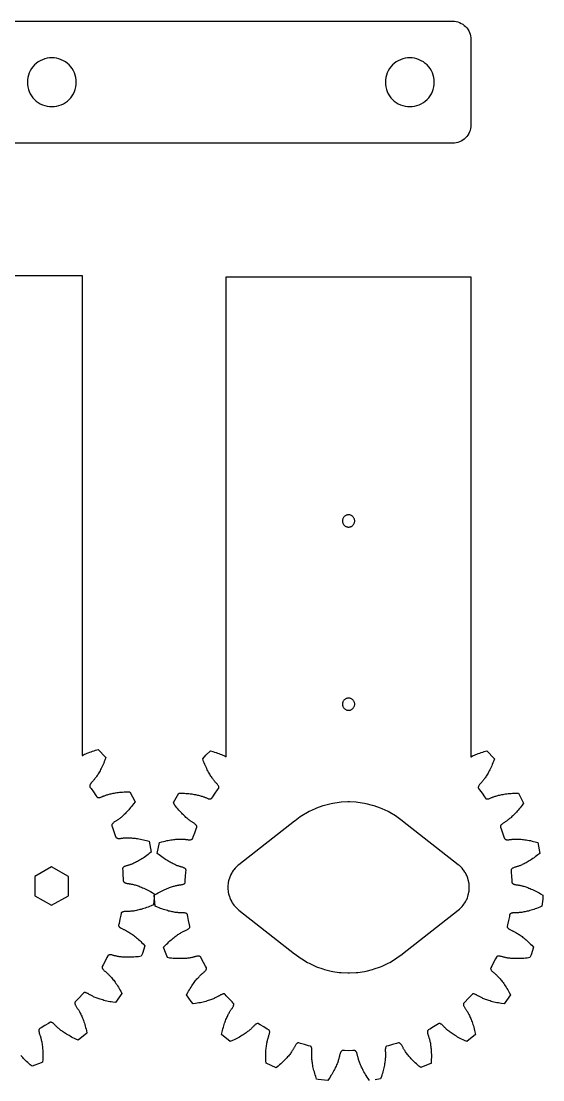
# Model space of a CAD drawing. Header units: millimetres. Extents: x -32 to 159, y -32 to 274.
# Drawn here: x 73.6 to 158.9, y 100.1 to 273.4 of the extents above; entities that cross this region are included whole.
import ezdxf

# ---------------------------------------------------------------- set-up
doc = ezdxf.new("R2010")
doc.units = ezdxf.units.MM
doc.layers.add('default', color=7, linetype='Continuous')

msp = doc.modelspace()

# ---------------------------------------------------------------- linework, layer by layer
at = {"layer": 'default'}
for points in [[(71.57, 273.45), (144.14, 273.45), (144.43, 273.43), (144.72, 273.39), (145.01, 273.32), (145.29, 273.22), (145.55, 273.09), (145.8, 272.94), (146.04, 272.76), (146.26, 272.57), (146.46, 272.35), (146.63, 272.11), (146.78, 271.86), (146.91, 271.59), (147.01, 271.32), (147.08, 271.03), (147.12, 270.74), (147.14, 270.45), (147.14, 256.45), (147.12, 256.15), (147.08, 255.86), (147.01, 255.57), (146.91, 255.3), (146.78, 255.03), (146.63, 254.78), (146.46, 254.54), (146.26, 254.32), (146.04, 254.13), (145.8, 253.95), (145.55, 253.8), (145.29, 253.67), (145.01, 253.57), (144.72, 253.5), (144.43, 253.46), (144.14, 253.45), (71.57, 253.45)], [(82.49, 264.23), (82.4, 264.61), (82.26, 264.98), (82.1, 265.33), (81.89, 265.67), (81.66, 265.98), (81.4, 266.27), (81.11, 266.54), (80.79, 266.77), (80.45, 266.97), (80.1, 267.14), (79.73, 267.27), (79.35, 267.37), (78.96, 267.43), (78.57, 267.45), (78.18, 267.43), (77.79, 267.37), (77.41, 267.27), (77.04, 267.14), (76.68, 266.97), (76.35, 266.77), (76.03, 266.54), (75.74, 266.27), (75.48, 265.98), (75.24, 265.67), (75.04, 265.33), (74.87, 264.98), (74.74, 264.61), (74.65, 264.23), (74.59, 263.84), (74.57, 263.45), (74.59, 263.05), (74.65, 262.67), (74.74, 262.28), (74.87, 261.91), (75.04, 261.56), (75.24, 261.22), (75.48, 260.91), (75.74, 260.62), (76.03, 260.35), (76.35, 260.12), (76.68, 259.92), (77.04, 259.75), (77.41, 259.62), (77.79, 259.52), (78.18, 259.46), (78.57, 259.45), (78.96, 259.46), (79.35, 259.52), (79.73, 259.62), (80.1, 259.75), (80.45, 259.92), (80.79, 260.12), (81.11, 260.35), (81.4, 260.62), (81.66, 260.91), (81.89, 261.22), (82.1, 261.56), (82.26, 261.91), (82.4, 262.28), (82.49, 262.67), (82.55, 263.05), (82.57, 263.45), (82.55, 263.84), (82.49, 264.23)], [(141.12, 263.84), (141.06, 264.23), (140.97, 264.61), (140.83, 264.98), (140.67, 265.33), (140.46, 265.67), (140.23, 265.98), (139.97, 266.27), (139.68, 266.54), (139.36, 266.77), (139.02, 266.97), (138.67, 267.14), (138.3, 267.27), (137.92, 267.37), (137.53, 267.43), (137.14, 267.45), (136.75, 267.43), (136.36, 267.37), (135.98, 267.27), (135.61, 267.14), (135.25, 266.97), (134.92, 266.77), (134.6, 266.54), (134.31, 266.27), (134.05, 265.98), (133.81, 265.67), (133.61, 265.33), (133.44, 264.98), (133.31, 264.61), (133.21, 264.23), (133.16, 263.84), (133.14, 263.45), (133.16, 263.05), (133.21, 262.67), (133.31, 262.28), (133.44, 261.91), (133.61, 261.56), (133.81, 261.22), (134.05, 260.91), (134.31, 260.62), (134.6, 260.35), (134.92, 260.12), (135.25, 259.92), (135.61, 259.75), (135.98, 259.62), (136.36, 259.52), (136.75, 259.46), (137.14, 259.45), (137.53, 259.46), (137.92, 259.52), (138.3, 259.62), (138.67, 259.75), (139.02, 259.92), (139.36, 260.12), (139.68, 260.35), (139.97, 260.62), (140.23, 260.91), (140.46, 261.22), (140.67, 261.56), (140.83, 261.91), (140.97, 262.28), (141.06, 262.67), (141.12, 263.05), (141.14, 263.45), (141.12, 263.84)], [(43.54, 231.83), (83.54, 231.83), (83.54, 153.21), (83.58, 153.23), (83.75, 153.32), (83.94, 153.41), (84.13, 153.49), (84.33, 153.58), (84.54, 153.66), (84.77, 153.75), (85, 153.83), (85.24, 153.92), (85.49, 154), (85.74, 154.08), (86.14, 154.19), (87.35, 152.95), (87.4, 152.89), (87.25, 152.47), (87.15, 152.21), (87.06, 151.97), (86.96, 151.74), (86.86, 151.51), (86.76, 151.3), (86.65, 151.09), (86.55, 150.9), (86.45, 150.71), (86.36, 150.53), (86.26, 150.36), (86.16, 150.2), (86.07, 150.05), (85.98, 149.91), (85.88, 149.78), (85.8, 149.65), (85.71, 149.54), (85.63, 149.43), (85.55, 149.33), (85.48, 149.24), (85.4, 149.15), (85.34, 149.08), (85.27, 149.01), (85.22, 148.94), (85.13, 148.86), (85.05, 148.77), (84.98, 148.68), (84.92, 148.6), (84.87, 148.52), (84.82, 148.44), (84.79, 148.37), (84.77, 148.3), (84.76, 148.24), (84.76, 148.18), (84.76, 148.13), (84.78, 148.08), (84.8, 148.04), (84.98, 147.8), (85.38, 147.25), (85.77, 146.68), (85.93, 146.44), (85.96, 146.4), (86, 146.37), (86.05, 146.35), (86.1, 146.33), (86.17, 146.32), (86.24, 146.32), (86.32, 146.33), (86.4, 146.34), (86.49, 146.36), (86.59, 146.39), (86.7, 146.43), (86.81, 146.47), (86.92, 146.53), (87, 146.56), (87.09, 146.6), (87.18, 146.63), (87.29, 146.67), (87.4, 146.71), (87.52, 146.75), (87.65, 146.79), (87.79, 146.84), (87.93, 146.88), (88.09, 146.92), (88.25, 146.96), (88.43, 147), (88.61, 147.03), (88.8, 147.07), (89, 147.1), (89.21, 147.13), (89.43, 147.16), (89.66, 147.19), (89.89, 147.21), (90.14, 147.23), (90.39, 147.25), (90.65, 147.26), (90.92, 147.26), (91.35, 147.27), (92.19, 145.65), (91.94, 145.3), (91.78, 145.09), (91.62, 144.88), (91.46, 144.68), (91.3, 144.49), (91.15, 144.31), (90.99, 144.14), (90.84, 143.98), (90.7, 143.83), (90.56, 143.68), (90.42, 143.55), (90.28, 143.42), (90.15, 143.3), (90.02, 143.19), (89.9, 143.08), (89.78, 142.99), (89.67, 142.9), (89.56, 142.82), (89.46, 142.74), (89.36, 142.67), (89.27, 142.61), (89.18, 142.56), (89.1, 142.51), (89.03, 142.46), (88.92, 142.4), (88.82, 142.33), (88.73, 142.27), (88.65, 142.21), (88.58, 142.14), (88.52, 142.08), (88.47, 142.02), (88.43, 141.96), (88.4, 141.9), (88.38, 141.85), (88.37, 141.8), (88.38, 141.75), (88.39, 141.7), (88.49, 141.43), (88.73, 140.78), (88.95, 140.14), (89.04, 139.86), (89.06, 139.81), (89.09, 139.77), (89.13, 139.74), (89.18, 139.71), (89.24, 139.68), (89.31, 139.66), (89.38, 139.64), (89.47, 139.63), (89.56, 139.63), (89.67, 139.63), (89.78, 139.64), (89.9, 139.65), (90.02, 139.67), (90.11, 139.68), (90.2, 139.69), (90.3, 139.71), (90.41, 139.71), (90.53, 139.72), (90.66, 139.73), (90.79, 139.73), (90.94, 139.74), (91.09, 139.74), (91.25, 139.73), (91.42, 139.73), (91.6, 139.72), (91.78, 139.7), (91.98, 139.69), (92.18, 139.67), (92.39, 139.64), (92.61, 139.61), (92.83, 139.57), (93.06, 139.53), (93.31, 139.48), (93.55, 139.43), (93.81, 139.37), (94.07, 139.3), (94.51, 139.18), (94.84, 137.4), (94.52, 137.14), (94.31, 136.98), (94.1, 136.82), (93.89, 136.67), (93.69, 136.53), (93.49, 136.4), (93.3, 136.28), (93.11, 136.16), (92.93, 136.05), (92.75, 135.95), (92.58, 135.86), (92.42, 135.78), (92.26, 135.7), (92.1, 135.62), (91.96, 135.56), (91.82, 135.49), (91.68, 135.44), (91.56, 135.39), (91.44, 135.35), (91.33, 135.31), (91.22, 135.27), (91.12, 135.24), (91.03, 135.21), (90.95, 135.19), (90.83, 135.16), (90.72, 135.12), (90.61, 135.09), (90.51, 135.05), (90.43, 135.01), (90.36, 134.96), (90.29, 134.92), (90.24, 134.87), (90.2, 134.82), (90.16, 134.77), (90.14, 134.73), (90.13, 134.68), (90.13, 134.63), (90.16, 134.34), (90.21, 133.66), (90.25, 132.97), (90.26, 132.68), (90.27, 132.63), (90.29, 132.59), (90.32, 132.54), (90.35, 132.5), (90.4, 132.46), (90.46, 132.42), (90.53, 132.38), (90.61, 132.35), (90.7, 132.32), (90.8, 132.29), (90.91, 132.27), (91.03, 132.25), (91.15, 132.24), (91.24, 132.22), (91.33, 132.21), (91.43, 132.19), (91.54, 132.17), (91.66, 132.15), (91.78, 132.12), (91.91, 132.09), (92.05, 132.05), (92.2, 132.01), (92.35, 131.96), (92.52, 131.91), (92.68, 131.86), (92.86, 131.79), (93.04, 131.72), (93.23, 131.65), (93.42, 131.57), (93.63, 131.48), (93.83, 131.38), (94.05, 131.28), (94.27, 131.17), (94.49, 131.05), (94.72, 130.92), (94.96, 130.79), (95.32, 130.57), (95.31, 129.93), (95.18, 128.75), (94.81, 128.59), (94.55, 128.48), (94.31, 128.39), (94.07, 128.3), (93.84, 128.22), (93.61, 128.15), (93.39, 128.08), (93.18, 128.02), (92.98, 127.97), (92.78, 127.92), (92.59, 127.88), (92.41, 127.84), (92.23, 127.8), (92.07, 127.78), (91.91, 127.75), (91.76, 127.73), (91.61, 127.71), (91.48, 127.7), (91.35, 127.69), (91.23, 127.68), (91.12, 127.67), (91.02, 127.67), (90.93, 127.67), (90.84, 127.67), (90.72, 127.67), (90.6, 127.67), (90.48, 127.66), (90.38, 127.65), (90.29, 127.63), (90.21, 127.61), (90.13, 127.58), (90.07, 127.55), (90.01, 127.52), (89.97, 127.48), (89.94, 127.44), (89.91, 127.4), (89.9, 127.35), (89.85, 127.06), (89.71, 126.39), (89.57, 125.72), (89.5, 125.43), (89.49, 125.39), (89.5, 125.34), (89.51, 125.29), (89.54, 125.24), (89.58, 125.19), (89.62, 125.13), (89.68, 125.08), (89.75, 125.02), (89.83, 124.97), (89.91, 124.92), (90.01, 124.87), (90.12, 124.82), (90.24, 124.77), (90.32, 124.74), (90.4, 124.7), (90.5, 124.65), (90.59, 124.61), (90.7, 124.55), (90.81, 124.49), (90.93, 124.42), (91.06, 124.35), (91.19, 124.27), (91.32, 124.19), (91.46, 124.09), (91.61, 123.99), (91.76, 123.88), (91.92, 123.77), (92.08, 123.64), (92.24, 123.51), (92.41, 123.37), (92.59, 123.23), (92.77, 123.07), (92.95, 122.9), (93.13, 122.73), (93.32, 122.54), (93.51, 122.35), (93.79, 122.05), (93.39, 120.79), (93.2, 120.33), (92.77, 120.27), (92.5, 120.24), (92.24, 120.22), (91.99, 120.2), (91.74, 120.18), (91.5, 120.17), (91.28, 120.17), (91.06, 120.17), (90.84, 120.17), (90.64, 120.18), (90.45, 120.19), (90.26, 120.2), (90.08, 120.21), (89.92, 120.23), (89.76, 120.25), (89.6, 120.27), (89.46, 120.29), (89.33, 120.31), (89.2, 120.34), (89.09, 120.36), (88.98, 120.39), (88.88, 120.41), (88.79, 120.43), (88.71, 120.46), (88.59, 120.49), (88.47, 120.52), (88.36, 120.55), (88.26, 120.56), (88.16, 120.57), (88.08, 120.57), (88, 120.57), (87.93, 120.55), (87.87, 120.54), (87.82, 120.51), (87.77, 120.48), (87.74, 120.45), (87.71, 120.41), (87.58, 120.14), (87.27, 119.53), (86.95, 118.93), (86.81, 118.67), (86.79, 118.62), (86.79, 118.58), (86.79, 118.52), (86.8, 118.47), (86.82, 118.41), (86.85, 118.34), (86.89, 118.28), (86.94, 118.21), (87, 118.13), (87.07, 118.06), (87.15, 117.98), (87.25, 117.9), (87.34, 117.83), (87.41, 117.77), (87.48, 117.71), (87.56, 117.65), (87.64, 117.57), (87.73, 117.49), (87.82, 117.4), (87.92, 117.31), (88.02, 117.2), (88.12, 117.09), (88.23, 116.97), (88.34, 116.85), (88.45, 116.71), (88.57, 116.56), (88.69, 116.41), (88.81, 116.25), (88.94, 116.08), (89.06, 115.9), (89.19, 115.71), (89.32, 115.51), (89.45, 115.3), (89.58, 115.08), (89.71, 114.85), (89.84, 114.62), (90.03, 114.25), (89.01, 112.75), (88.57, 112.81), (88.3, 112.86), (88.04, 112.9), (87.79, 112.95), (87.55, 113.01), (87.32, 113.06), (87.1, 113.12), (86.89, 113.18), (86.69, 113.24), (86.49, 113.3), (86.31, 113.36), (86.13, 113.42), (85.96, 113.48), (85.81, 113.54), (85.66, 113.6), (85.52, 113.66), (85.39, 113.72), (85.26, 113.78), (85.15, 113.84), (85.04, 113.89), (84.95, 113.95), (84.86, 114), (84.78, 114.04), (84.7, 114.09), (84.6, 114.16), (84.5, 114.22), (84.4, 114.27), (84.3, 114.31), (84.21, 114.34), (84.13, 114.37), (84.05, 114.38), (83.98, 114.39), (83.92, 114.39), (83.86, 114.38), (83.81, 114.37), (83.77, 114.34), (83.74, 114.31), (83.54, 114.09), (83.07, 113.59), (82.6, 113.09), (82.4, 112.88), (82.37, 112.84), (82.35, 112.8), (82.33, 112.75), (82.33, 112.69), (82.33, 112.62), (82.34, 112.56), (82.37, 112.48), (82.39, 112.4), (82.43, 112.31), (82.48, 112.22), (82.54, 112.13), (82.61, 112.03), (82.68, 111.92), (82.73, 111.86), (82.79, 111.78), (82.84, 111.69), (82.9, 111.6), (82.96, 111.5), (83.03, 111.39), (83.09, 111.27), (83.16, 111.14), (83.23, 111.01), (83.3, 110.86), (83.38, 110.71), (83.45, 110.55), (83.52, 110.38), (83.6, 110.2), (83.67, 110.01), (83.74, 109.81), (83.82, 109.6), (83.89, 109.38), (83.96, 109.16), (84.03, 108.92), (84.09, 108.68), (84.16, 108.42), (84.22, 108.16), (84.31, 107.74), (82.89, 106.6), (82.51, 106.77), (82.26, 106.88), (82.03, 106.99), (81.8, 107.11), (81.58, 107.23), (81.38, 107.34), (81.18, 107.45), (80.99, 107.57), (80.81, 107.68), (80.64, 107.79), (80.48, 107.9), (80.33, 108.01), (80.18, 108.11), (80.05, 108.21), (79.92, 108.31), (79.8, 108.41), (79.69, 108.5), (79.59, 108.59), (79.49, 108.68), (79.41, 108.76), (79.33, 108.83), (79.26, 108.91), (79.19, 108.97), (79.13, 109.04), (79.05, 109.13), (78.97, 109.22), (78.88, 109.29), (78.81, 109.36), (78.73, 109.42), (78.66, 109.46), (78.59, 109.5), (78.52, 109.52), (78.46, 109.54), (78.4, 109.55), (78.35, 109.54), (78.3, 109.53), (78.26, 109.51), (78.01, 109.35), (77.43, 108.99), (76.84, 108.64), (76.58, 108.49), (76.55, 108.46), (76.51, 108.43), (76.49, 108.38), (76.47, 108.33), (76.45, 108.27), (76.45, 108.2), (76.45, 108.12), (76.45, 108.03), (76.47, 107.94), (76.49, 107.84), (76.52, 107.73), (76.56, 107.61), (76.6, 107.5), (76.63, 107.42), (76.66, 107.33), (76.69, 107.23), (76.72, 107.13), (76.76, 107.01), (76.79, 106.89), (76.82, 106.76), (76.85, 106.62), (76.88, 106.47), (76.91, 106.31), (76.94, 106.14), (76.97, 105.97), (76.99, 105.78), (77.02, 105.59), (77.04, 105.38), (77.05, 105.17), (77.07, 104.95), (77.08, 104.73), (77.08, 104.49), (77.09, 104.24), (77.08, 103.99), (77.08, 103.73), (77.07, 103.46), (77.04, 103.02), (76.84, 102.91), (75.36, 102.32), (75.04, 102.58), (74.84, 102.75), (74.64, 102.93), (74.45, 103.1), (74.28, 103.27), (74.11, 103.44), (73.95, 103.6), (73.8, 103.76), (73.65, 103.92), (73.52, 104.07)], [(130.54, 100), (130.31, 100.34), (130.16, 100.57), (130.01, 100.79), (129.88, 101), (129.76, 101.22), (129.64, 101.42), (129.53, 101.62), (129.43, 101.82), (129.33, 102.01), (129.24, 102.19), (129.16, 102.37), (129.09, 102.54), (129.02, 102.7), (128.96, 102.86), (128.9, 103.01), (128.85, 103.15), (128.8, 103.29), (128.76, 103.42), (128.72, 103.54), (128.69, 103.65), (128.67, 103.76), (128.64, 103.86), (128.62, 103.95), (128.6, 104.04), (128.58, 104.16), (128.55, 104.28), (128.52, 104.38), (128.49, 104.48), (128.45, 104.57), (128.42, 104.65), (128.37, 104.71), (128.33, 104.77), (128.29, 104.82), (128.24, 104.85), (128.2, 104.88), (128.15, 104.89), (128.1, 104.89), (127.81, 104.89), (127.12, 104.88), (126.44, 104.89), (126.14, 104.89), (126.1, 104.89), (126.05, 104.88), (126, 104.85), (125.96, 104.82), (125.91, 104.77), (125.87, 104.71), (125.83, 104.65), (125.79, 104.57), (125.75, 104.48), (125.72, 104.38), (125.69, 104.28), (125.66, 104.16), (125.64, 104.04), (125.62, 103.95), (125.6, 103.86), (125.58, 103.76), (125.55, 103.65), (125.52, 103.54), (125.48, 103.42), (125.44, 103.29), (125.4, 103.15), (125.35, 103.01), (125.29, 102.86), (125.23, 102.7), (125.16, 102.54), (125.08, 102.37), (125, 102.19), (124.91, 102.01), (124.82, 101.82), (124.72, 101.62), (124.61, 101.42), (124.49, 101.22), (124.36, 101), (124.23, 100.79), (124.09, 100.57), (123.94, 100.34), (123.71, 100.01), (122.12, 100.18), (121.9, 100.23), (121.75, 100.64), (121.67, 100.9), (121.59, 101.15), (121.52, 101.4), (121.46, 101.63), (121.4, 101.86), (121.35, 102.08), (121.3, 102.3), (121.26, 102.51), (121.23, 102.71), (121.2, 102.9), (121.17, 103.08), (121.15, 103.26), (121.13, 103.43), (121.12, 103.59), (121.11, 103.74), (121.1, 103.89), (121.09, 104.02), (121.09, 104.15), (121.09, 104.27), (121.09, 104.38), (121.1, 104.48), (121.1, 104.57), (121.11, 104.66), (121.12, 104.78), (121.13, 104.9), (121.13, 105.02), (121.12, 105.12), (121.11, 105.21), (121.09, 105.3), (121.07, 105.37), (121.04, 105.44), (121.01, 105.5), (120.98, 105.54), (120.94, 105.58), (120.9, 105.6), (120.86, 105.62), (120.57, 105.69), (119.91, 105.88), (119.25, 106.06), (118.97, 106.15), (118.92, 106.16), (118.88, 106.16), (118.82, 106.15), (118.77, 106.12), (118.72, 106.09), (118.66, 106.05), (118.6, 106), (118.54, 105.93), (118.49, 105.86), (118.43, 105.77), (118.37, 105.68), (118.31, 105.57), (118.26, 105.46), (118.22, 105.38), (118.17, 105.3), (118.12, 105.21), (118.07, 105.11), (118.01, 105.01), (117.94, 104.91), (117.86, 104.79), (117.78, 104.67), (117.69, 104.55), (117.6, 104.42), (117.5, 104.28), (117.39, 104.14), (117.27, 104), (117.14, 103.85), (117.01, 103.7), (116.87, 103.54), (116.71, 103.38), (116.55, 103.22), (116.39, 103.05), (116.21, 102.88), (116.02, 102.71), (115.82, 102.54), (115.62, 102.36), (115.3, 102.09), (113.62, 102.81), (113.6, 103.24), (113.58, 103.51), (113.58, 103.77), (113.58, 104.03), (113.58, 104.27), (113.58, 104.51), (113.59, 104.74), (113.61, 104.96), (113.63, 105.17), (113.65, 105.37), (113.67, 105.56), (113.69, 105.75), (113.72, 105.92), (113.75, 106.09), (113.78, 106.25), (113.81, 106.4), (113.84, 106.54), (113.87, 106.67), (113.9, 106.79), (113.94, 106.91), (113.97, 107.01), (114, 107.11), (114.03, 107.2), (114.06, 107.28), (114.1, 107.4), (114.14, 107.51), (114.17, 107.62), (114.19, 107.72), (114.21, 107.82), (114.22, 107.9), (114.22, 107.98), (114.21, 108.05), (114.19, 108.11), (114.17, 108.17), (114.15, 108.21), (114.11, 108.25), (114.08, 108.28), (113.82, 108.42), (113.23, 108.78), (112.65, 109.13), (112.4, 109.29), (112.36, 109.31), (112.31, 109.33), (112.26, 109.33), (112.2, 109.32), (112.14, 109.31), (112.08, 109.28), (112.01, 109.24), (111.93, 109.2), (111.86, 109.14), (111.78, 109.08), (111.7, 109), (111.61, 108.91), (111.53, 108.82), (111.47, 108.76), (111.41, 108.69), (111.33, 108.62), (111.25, 108.54), (111.17, 108.46), (111.07, 108.37), (110.97, 108.28), (110.86, 108.19), (110.74, 108.1), (110.61, 108), (110.48, 107.89), (110.34, 107.79), (110.18, 107.68), (110.02, 107.57), (109.85, 107.46), (109.67, 107.35), (109.48, 107.24), (109.29, 107.12), (109.08, 107.01), (108.86, 106.89), (108.63, 106.78), (108.4, 106.66), (108.15, 106.55), (107.75, 106.37), (106.35, 107.54), (106.44, 107.94), (106.5, 108.21), (106.57, 108.46), (106.63, 108.71), (106.7, 108.94), (106.77, 109.17), (106.84, 109.38), (106.92, 109.59), (106.99, 109.79), (107.06, 109.98), (107.14, 110.16), (107.21, 110.33), (107.29, 110.49), (107.36, 110.65), (107.43, 110.79), (107.5, 110.93), (107.57, 111.05), (107.63, 111.17), (107.7, 111.28), (107.76, 111.38), (107.82, 111.48), (107.88, 111.56), (107.93, 111.64), (107.98, 111.71), (108.05, 111.81), (108.12, 111.91), (108.18, 112), (108.23, 112.1), (108.27, 112.18), (108.3, 112.26), (108.32, 112.34), (108.33, 112.41), (108.33, 112.47), (108.33, 112.53), (108.31, 112.58), (108.29, 112.62), (108.26, 112.66), (108.06, 112.87), (107.59, 113.37), (107.12, 113.87), (106.93, 114.09), (106.89, 114.12), (106.85, 114.15), (106.8, 114.17), (106.74, 114.17), (106.68, 114.18), (106.61, 114.17), (106.53, 114.15), (106.45, 114.13), (106.36, 114.1), (106.27, 114.05), (106.17, 114), (106.06, 113.94), (105.96, 113.87), (105.88, 113.83), (105.8, 113.78), (105.71, 113.73), (105.62, 113.68), (105.51, 113.62), (105.4, 113.57), (105.27, 113.51), (105.14, 113.45), (105, 113.39), (104.85, 113.33), (104.7, 113.26), (104.53, 113.2), (104.35, 113.14), (104.17, 113.08), (103.98, 113.02), (103.77, 112.96), (103.56, 112.9), (103.34, 112.84), (103.11, 112.79), (102.87, 112.74), (102.62, 112.69), (102.36, 112.64), (102.09, 112.6), (101.67, 112.54), (101.36, 112.93), (100.63, 114.04), (100.82, 114.4), (100.95, 114.64), (101.08, 114.86), (101.21, 115.08), (101.34, 115.29), (101.47, 115.49), (101.6, 115.68), (101.73, 115.86), (101.85, 116.03), (101.97, 116.19), (102.09, 116.35), (102.21, 116.49), (102.32, 116.63), (102.43, 116.76), (102.54, 116.88), (102.65, 116.99), (102.75, 117.09), (102.84, 117.19), (102.93, 117.28), (103.02, 117.36), (103.1, 117.43), (103.18, 117.5), (103.25, 117.56), (103.32, 117.61), (103.42, 117.69), (103.51, 117.77), (103.59, 117.84), (103.66, 117.92), (103.72, 117.99), (103.77, 118.06), (103.81, 118.13), (103.84, 118.19), (103.86, 118.25), (103.88, 118.31), (103.88, 118.36), (103.87, 118.41), (103.85, 118.45), (103.71, 118.71), (103.39, 119.32), (103.08, 119.93), (102.95, 120.19), (102.92, 120.23), (102.89, 120.27), (102.85, 120.3), (102.79, 120.32), (102.73, 120.34), (102.66, 120.35), (102.58, 120.36), (102.5, 120.35), (102.4, 120.35), (102.3, 120.33), (102.19, 120.31), (102.07, 120.28), (101.95, 120.24), (101.87, 120.22), (101.78, 120.19), (101.68, 120.17), (101.57, 120.15), (101.46, 120.12), (101.33, 120.1), (101.2, 120.07), (101.06, 120.05), (100.91, 120.03), (100.75, 120.01), (100.58, 120), (100.4, 119.98), (100.21, 119.97), (100.02, 119.96), (99.82, 119.95), (99.61, 119.95), (99.39, 119.95), (99.16, 119.96), (98.92, 119.97), (98.68, 119.98), (98.42, 120), (98.16, 120.02), (97.89, 120.05), (97.48, 120.11), (97.04, 121.21), (96.86, 121.83), (97.15, 122.13), (97.34, 122.33), (97.53, 122.51), (97.71, 122.69), (97.9, 122.85), (98.07, 123.01), (98.25, 123.16), (98.42, 123.3), (98.58, 123.43), (98.74, 123.55), (98.9, 123.67), (99.05, 123.78), (99.2, 123.88), (99.34, 123.97), (99.48, 124.05), (99.61, 124.13), (99.73, 124.21), (99.85, 124.27), (99.96, 124.33), (100.07, 124.39), (100.17, 124.44), (100.26, 124.48), (100.34, 124.52), (100.42, 124.55), (100.54, 124.6), (100.65, 124.65), (100.75, 124.7), (100.84, 124.75), (100.91, 124.81), (100.98, 124.86), (101.04, 124.92), (101.09, 124.97), (101.12, 125.02), (101.15, 125.07), (101.16, 125.12), (101.17, 125.17), (101.16, 125.22), (101.09, 125.51), (100.95, 126.18), (100.82, 126.85), (100.76, 127.14), (100.75, 127.18), (100.73, 127.23), (100.69, 127.27), (100.65, 127.3), (100.59, 127.34), (100.53, 127.37), (100.46, 127.39), (100.37, 127.42), (100.28, 127.43), (100.18, 127.45), (100.07, 127.45), (99.94, 127.46), (99.82, 127.45), (99.73, 127.45), (99.64, 127.45), (99.54, 127.46), (99.43, 127.46), (99.31, 127.47), (99.18, 127.48), (99.05, 127.5), (98.9, 127.51), (98.75, 127.53), (98.59, 127.56), (98.43, 127.59), (98.25, 127.62), (98.07, 127.66), (97.88, 127.7), (97.68, 127.75), (97.48, 127.81), (97.27, 127.87), (97.05, 127.93), (96.82, 128.01), (96.59, 128.09), (96.35, 128.17), (96.11, 128.27), (95.86, 128.37), (95.48, 128.53), (95.32, 130.34), (95.71, 130.57), (95.94, 130.71), (96.17, 130.83), (96.4, 130.95), (96.61, 131.06), (96.83, 131.17), (97.04, 131.26), (97.24, 131.35), (97.43, 131.43), (97.62, 131.51), (97.8, 131.58), (97.98, 131.64), (98.15, 131.7), (98.31, 131.75), (98.46, 131.79), (98.61, 131.84), (98.75, 131.87), (98.88, 131.9), (99, 131.93), (99.12, 131.96), (99.23, 131.98), (99.33, 131.99), (99.42, 132.01), (99.51, 132.02), (99.63, 132.03), (99.75, 132.05), (99.86, 132.07), (99.96, 132.1), (100.05, 132.13), (100.13, 132.16), (100.2, 132.2), (100.26, 132.24), (100.31, 132.28), (100.35, 132.32), (100.37, 132.37), (100.39, 132.41), (100.4, 132.46), (100.41, 132.76), (100.45, 133.44), (100.51, 134.12), (100.53, 134.42), (100.53, 134.46), (100.52, 134.51), (100.5, 134.56), (100.47, 134.61), (100.42, 134.65), (100.37, 134.7), (100.31, 134.74), (100.23, 134.79), (100.15, 134.83), (100.05, 134.87), (99.95, 134.91), (99.83, 134.94), (99.71, 134.97), (99.63, 135), (99.54, 135.02), (99.44, 135.05), (99.33, 135.09), (99.22, 135.13), (99.1, 135.17), (98.98, 135.22), (98.84, 135.28), (98.7, 135.34), (98.56, 135.41), (98.41, 135.48), (98.25, 135.56), (98.08, 135.65), (97.91, 135.74), (97.73, 135.84), (97.55, 135.95), (97.36, 136.06), (97.17, 136.18), (96.97, 136.32), (96.77, 136.46), (96.57, 136.6), (96.36, 136.76), (96.14, 136.93), (95.81, 137.19), (96.18, 138.98), (96.59, 139.09), (96.85, 139.15), (97.11, 139.21), (97.36, 139.27), (97.6, 139.31), (97.83, 139.36), (98.06, 139.39), (98.27, 139.42), (98.48, 139.45), (98.69, 139.47), (98.88, 139.49), (99.07, 139.5), (99.24, 139.51), (99.41, 139.52), (99.57, 139.52), (99.73, 139.52), (99.87, 139.52), (100.01, 139.51), (100.13, 139.51), (100.25, 139.5), (100.36, 139.49), (100.46, 139.48), (100.56, 139.47), (100.64, 139.45), (100.76, 139.44), (100.88, 139.42), (101, 139.41), (101.1, 139.41), (101.19, 139.42), (101.28, 139.43), (101.36, 139.44), (101.42, 139.46), (101.48, 139.49), (101.53, 139.52), (101.57, 139.56), (101.6, 139.6), (101.62, 139.64), (101.71, 139.92), (101.94, 140.57), (102.17, 141.21), (102.27, 141.49), (102.29, 141.53), (102.29, 141.58), (102.28, 141.63), (102.26, 141.69), (102.23, 141.74), (102.19, 141.8), (102.15, 141.86), (102.09, 141.93), (102.02, 141.99), (101.93, 142.05), (101.84, 142.12), (101.74, 142.18), (101.63, 142.25), (101.56, 142.29), (101.48, 142.34), (101.39, 142.4), (101.3, 142.46), (101.21, 142.53), (101.1, 142.6), (100.99, 142.68), (100.88, 142.77), (100.76, 142.87), (100.64, 142.97), (100.51, 143.08), (100.38, 143.2), (100.25, 143.33), (100.11, 143.47), (99.96, 143.61), (99.82, 143.76), (99.67, 143.93), (99.52, 144.1), (99.36, 144.28), (99.2, 144.46), (99.04, 144.66), (98.88, 144.87), (98.72, 145.09), (98.46, 145.45), (98.49, 145.53), (99.33, 147.05), (99.74, 147.05), (100.01, 147.04), (100.27, 147.03), (100.52, 147.01), (100.77, 146.99), (101.01, 146.97), (101.23, 146.95), (101.45, 146.92), (101.66, 146.89), (101.86, 146.85), (102.05, 146.82), (102.23, 146.78), (102.41, 146.74), (102.57, 146.7), (102.73, 146.66), (102.87, 146.62), (103.01, 146.58), (103.14, 146.54), (103.26, 146.5), (103.37, 146.46), (103.48, 146.42), (103.57, 146.38), (103.66, 146.34), (103.74, 146.31), (103.85, 146.26), (103.96, 146.21), (104.07, 146.17), (104.17, 146.14), (104.26, 146.12), (104.35, 146.11), (104.42, 146.1), (104.49, 146.11), (104.56, 146.12), (104.61, 146.13), (104.66, 146.16), (104.7, 146.19), (104.73, 146.22), (104.89, 146.47), (105.28, 147.03), (105.68, 147.59), (105.86, 147.82), (105.88, 147.86), (105.9, 147.91), (105.9, 147.96), (105.9, 148.02), (105.89, 148.08), (105.87, 148.15), (105.84, 148.22), (105.8, 148.3), (105.75, 148.38), (105.68, 148.46), (105.61, 148.55), (105.53, 148.64), (105.45, 148.73), (105.39, 148.79), (105.32, 148.86), (105.26, 148.94), (105.19, 149.02), (105.11, 149.11), (105.03, 149.21), (104.95, 149.32), (104.86, 149.44), (104.78, 149.56), (104.69, 149.7), (104.59, 149.84), (104.5, 149.99), (104.4, 150.15), (104.31, 150.32), (104.21, 150.49), (104.11, 150.68), (104.01, 150.88), (103.91, 151.08), (103.81, 151.3), (103.71, 151.52), (103.61, 151.75), (103.51, 152), (103.41, 152.25), (103.27, 152.64), (103.77, 153.24), (104.52, 153.98), (104.92, 153.86), (105.18, 153.78), (105.43, 153.7), (105.67, 153.62), (105.9, 153.53), (106.12, 153.45), (106.33, 153.36), (106.53, 153.28), (106.72, 153.19), (106.91, 153.1), (107.08, 153.02), (107.12, 153), (107.12, 231.61), (147.12, 231.61), (147.12, 153), (147.16, 153.02), (147.34, 153.1), (147.52, 153.19), (147.71, 153.28), (147.92, 153.36), (148.13, 153.45), (148.35, 153.53), (148.58, 153.62), (148.82, 153.7), (149.07, 153.78), (149.33, 153.86), (149.72, 153.98), (150.93, 152.74), (150.99, 152.67), (150.84, 152.25), (150.74, 152), (150.64, 151.75), (150.54, 151.52), (150.44, 151.3), (150.34, 151.08), (150.24, 150.88), (150.14, 150.68), (150.04, 150.49), (149.94, 150.32), (149.84, 150.15), (149.75, 149.99), (149.65, 149.84), (149.56, 149.7), (149.47, 149.56), (149.38, 149.44), (149.3, 149.32), (149.21, 149.21), (149.14, 149.11), (149.06, 149.02), (148.99, 148.94), (148.92, 148.86), (148.86, 148.79), (148.8, 148.73), (148.71, 148.64), (148.63, 148.55), (148.56, 148.46), (148.5, 148.38), (148.45, 148.3), (148.41, 148.22), (148.38, 148.15), (148.36, 148.08), (148.34, 148.02), (148.34, 147.96), (148.35, 147.91), (148.36, 147.86), (148.39, 147.82), (148.56, 147.59), (148.96, 147.03), (149.35, 146.47), (149.52, 146.22), (149.55, 146.19), (149.59, 146.16), (149.63, 146.13), (149.69, 146.12), (149.75, 146.11), (149.82, 146.1), (149.9, 146.11), (149.99, 146.12), (150.08, 146.14), (150.18, 146.17), (150.28, 146.21), (150.39, 146.26), (150.51, 146.31), (150.59, 146.34), (150.67, 146.38), (150.77, 146.42), (150.87, 146.46), (150.98, 146.5), (151.1, 146.54), (151.23, 146.58), (151.37, 146.62), (151.52, 146.66), (151.67, 146.7), (151.84, 146.74), (152.01, 146.78), (152.19, 146.82), (152.39, 146.85), (152.59, 146.89), (152.8, 146.92), (153.01, 146.95), (153.24, 146.97), (153.48, 146.99), (153.72, 147.01), (153.97, 147.03), (154.24, 147.04), (154.51, 147.05), (154.93, 147.05), (155.77, 145.43), (155.52, 145.09), (155.36, 144.87), (155.2, 144.66), (155.04, 144.46), (154.89, 144.28), (154.73, 144.1), (154.58, 143.93), (154.43, 143.76), (154.28, 143.61), (154.14, 143.47), (154, 143.33), (153.86, 143.2), (153.73, 143.08), (153.61, 142.97), (153.48, 142.87), (153.36, 142.77), (153.25, 142.68), (153.14, 142.6), (153.04, 142.53), (152.94, 142.46), (152.85, 142.4), (152.77, 142.34), (152.69, 142.29), (152.61, 142.25), (152.51, 142.18), (152.4, 142.12), (152.31, 142.05), (152.23, 141.99), (152.16, 141.93), (152.1, 141.86), (152.05, 141.8), (152.01, 141.74), (151.98, 141.69), (151.97, 141.63), (151.96, 141.58), (151.96, 141.53), (151.97, 141.49), (152.08, 141.21), (152.31, 140.57), (152.53, 139.92), (152.63, 139.64), (152.65, 139.6), (152.68, 139.56), (152.72, 139.52), (152.76, 139.49), (152.82, 139.46), (152.89, 139.44), (152.97, 139.43), (153.05, 139.42), (153.15, 139.41), (153.25, 139.41), (153.36, 139.42), (153.48, 139.44), (153.61, 139.45), (153.69, 139.47), (153.78, 139.48), (153.88, 139.49), (153.99, 139.5), (154.11, 139.51), (154.24, 139.51), (154.38, 139.52), (154.52, 139.52), (154.67, 139.52), (154.83, 139.52), (155, 139.51), (155.18, 139.5), (155.37, 139.49), (155.56, 139.47), (155.76, 139.45), (155.97, 139.42), (156.19, 139.39), (156.42, 139.36), (156.65, 139.31), (156.89, 139.27), (157.14, 139.21), (157.39, 139.15), (157.66, 139.09), (158.09, 138.97), (158.43, 137.18), (158.11, 136.93), (157.89, 136.76), (157.68, 136.6), (157.47, 136.46), (157.27, 136.32), (157.07, 136.18), (156.88, 136.06), (156.69, 135.95), (156.51, 135.84), (156.34, 135.74), (156.16, 135.65), (156, 135.56), (155.84, 135.48), (155.69, 135.41), (155.54, 135.34), (155.4, 135.28), (155.27, 135.22), (155.14, 135.17), (155.02, 135.13), (154.91, 135.09), (154.81, 135.05), (154.71, 135.02), (154.62, 135), (154.54, 134.97), (154.42, 134.94), (154.3, 134.91), (154.19, 134.87), (154.1, 134.83), (154.01, 134.79), (153.94, 134.74), (153.88, 134.7), (153.82, 134.65), (153.78, 134.61), (153.75, 134.56), (153.73, 134.51), (153.71, 134.46), (153.71, 134.42), (153.74, 134.12), (153.79, 133.44), (153.83, 132.76), (153.85, 132.46), (153.85, 132.41), (153.87, 132.37), (153.9, 132.32), (153.94, 132.28), (153.99, 132.24), (154.05, 132.2), (154.12, 132.16), (154.2, 132.13), (154.29, 132.1), (154.38, 132.07), (154.49, 132.05), (154.61, 132.03), (154.74, 132.02), (154.82, 132.01), (154.92, 131.99), (155.02, 131.98), (155.13, 131.96), (155.24, 131.93), (155.37, 131.9), (155.5, 131.87), (155.64, 131.84), (155.78, 131.79), (155.94, 131.75), (156.1, 131.7), (156.27, 131.64), (156.44, 131.58), (156.62, 131.51), (156.81, 131.43), (157.01, 131.35), (157.21, 131.26), (157.42, 131.17), (157.63, 131.06), (157.85, 130.95), (158.07, 130.83), (158.3, 130.71), (158.54, 130.57), (158.9, 130.35), (158.9, 129.71), (158.77, 128.53), (158.39, 128.37), (158.14, 128.27), (157.89, 128.17), (157.65, 128.09), (157.42, 128.01), (157.2, 127.93), (156.98, 127.87), (156.77, 127.81), (156.56, 127.75), (156.36, 127.7), (156.17, 127.66), (155.99, 127.62), (155.82, 127.59), (155.65, 127.56), (155.49, 127.53), (155.34, 127.51), (155.2, 127.5), (155.06, 127.48), (154.94, 127.47), (154.82, 127.46), (154.71, 127.46), (154.61, 127.45), (154.51, 127.45), (154.43, 127.45), (154.3, 127.46), (154.18, 127.45), (154.07, 127.45), (153.97, 127.43), (153.87, 127.42), (153.79, 127.39), (153.72, 127.37), (153.65, 127.34), (153.6, 127.3), (153.55, 127.27), (153.52, 127.23), (153.5, 127.18), (153.48, 127.14), (153.43, 126.85), (153.29, 126.18), (153.15, 125.51), (153.08, 125.22), (153.08, 125.17), (153.08, 125.12), (153.1, 125.07), (153.12, 125.02), (153.16, 124.97), (153.21, 124.92), (153.26, 124.86), (153.33, 124.81), (153.41, 124.75), (153.5, 124.7), (153.6, 124.65), (153.71, 124.6), (153.82, 124.55), (153.9, 124.52), (153.99, 124.48), (154.08, 124.44), (154.18, 124.39), (154.28, 124.33), (154.4, 124.27), (154.51, 124.21), (154.64, 124.13), (154.77, 124.05), (154.91, 123.97), (155.05, 123.88), (155.19, 123.78), (155.35, 123.67), (155.5, 123.55), (155.66, 123.43), (155.83, 123.3), (156, 123.16), (156.17, 123.01), (156.35, 122.85), (156.53, 122.69), (156.72, 122.51), (156.9, 122.33), (157.09, 122.13), (157.38, 121.84), (156.98, 120.57), (156.78, 120.11), (156.35, 120.05), (156.09, 120.02), (155.82, 120), (155.57, 119.98), (155.33, 119.97), (155.09, 119.96), (154.86, 119.95), (154.64, 119.95), (154.43, 119.95), (154.23, 119.96), (154.03, 119.97), (153.84, 119.98), (153.67, 120), (153.5, 120.01), (153.34, 120.03), (153.19, 120.05), (153.05, 120.07), (152.91, 120.1), (152.79, 120.12), (152.67, 120.15), (152.56, 120.17), (152.46, 120.19), (152.37, 120.22), (152.29, 120.24), (152.17, 120.28), (152.05, 120.31), (151.94, 120.33), (151.84, 120.35), (151.75, 120.35), (151.66, 120.36), (151.58, 120.35), (151.51, 120.34), (151.45, 120.32), (151.4, 120.3), (151.36, 120.27), (151.32, 120.23), (151.3, 120.19), (151.17, 119.93), (150.86, 119.32), (150.54, 118.71), (150.4, 118.45), (150.38, 118.41), (150.37, 118.36), (150.37, 118.31), (150.38, 118.25), (150.4, 118.19), (150.43, 118.13), (150.47, 118.06), (150.52, 117.99), (150.58, 117.92), (150.66, 117.84), (150.74, 117.77), (150.83, 117.69), (150.93, 117.61), (150.99, 117.56), (151.07, 117.5), (151.14, 117.43), (151.23, 117.36), (151.31, 117.28), (151.4, 117.19), (151.5, 117.09), (151.6, 116.99), (151.7, 116.88), (151.81, 116.76), (151.92, 116.63), (152.04, 116.49), (152.15, 116.35), (152.27, 116.19), (152.4, 116.03), (152.52, 115.86), (152.65, 115.68), (152.77, 115.49), (152.9, 115.29), (153.03, 115.08), (153.16, 114.86), (153.29, 114.64), (153.42, 114.4), (153.62, 114.04), (152.59, 112.53), (152.15, 112.6), (151.88, 112.64), (151.63, 112.69), (151.38, 112.74), (151.14, 112.79), (150.91, 112.84), (150.68, 112.9), (150.47, 112.96), (150.27, 113.02), (150.08, 113.08), (149.89, 113.14), (149.72, 113.2), (149.55, 113.26), (149.39, 113.33), (149.24, 113.39), (149.1, 113.45), (148.97, 113.51), (148.85, 113.57), (148.73, 113.62), (148.63, 113.68), (148.53, 113.73), (148.44, 113.78), (148.36, 113.83), (148.29, 113.87), (148.18, 113.94), (148.08, 114), (147.98, 114.05), (147.89, 114.1), (147.8, 114.13), (147.71, 114.15), (147.64, 114.17), (147.57, 114.18), (147.5, 114.17), (147.45, 114.17), (147.4, 114.15), (147.35, 114.12), (147.32, 114.09), (147.12, 113.87), (146.66, 113.37), (146.19, 112.87), (145.98, 112.66), (145.95, 112.62), (145.93, 112.58), (145.92, 112.53), (145.91, 112.47), (145.92, 112.41), (145.93, 112.34), (145.95, 112.26), (145.98, 112.18), (146.02, 112.1), (146.07, 112), (146.13, 111.91), (146.19, 111.81), (146.27, 111.71), (146.32, 111.64), (146.37, 111.56), (146.43, 111.48), (146.49, 111.38), (146.55, 111.28), (146.61, 111.17), (146.68, 111.05), (146.75, 110.93), (146.82, 110.79), (146.89, 110.65), (146.96, 110.49), (147.03, 110.33), (147.11, 110.16), (147.18, 109.98), (147.25, 109.79), (147.33, 109.59), (147.4, 109.38), (147.47, 109.17), (147.54, 108.94), (147.61, 108.71), (147.68, 108.46), (147.74, 108.21), (147.8, 107.94), (147.9, 107.52), (146.47, 106.38), (146.09, 106.55), (145.85, 106.66), (145.61, 106.78), (145.38, 106.89), (145.17, 107.01), (144.96, 107.12), (144.76, 107.24), (144.57, 107.35), (144.39, 107.46), (144.22, 107.57), (144.06, 107.68), (143.91, 107.79), (143.77, 107.89), (143.63, 108), (143.5, 108.1), (143.39, 108.19), (143.28, 108.28), (143.17, 108.37), (143.08, 108.46), (142.99, 108.54), (142.91, 108.62), (142.84, 108.69), (142.78, 108.76), (142.72, 108.82), (142.63, 108.91), (142.55, 109), (142.47, 109.08), (142.39, 109.14), (142.31, 109.2), (142.24, 109.24), (142.17, 109.28), (142.1, 109.31), (142.04, 109.32), (141.98, 109.33), (141.93, 109.33), (141.89, 109.31), (141.84, 109.29), (141.59, 109.13), (141.01, 108.78), (140.42, 108.42), (140.17, 108.28), (140.13, 108.25), (140.1, 108.21), (140.07, 108.17), (140.05, 108.11), (140.04, 108.05), (140.03, 107.98), (140.03, 107.9), (140.04, 107.82), (140.05, 107.72), (140.07, 107.62), (140.1, 107.51), (140.14, 107.4), (140.19, 107.28), (140.22, 107.2), (140.25, 107.11), (140.28, 107.01), (140.31, 106.91), (140.34, 106.79), (140.37, 106.67), (140.41, 106.54), (140.44, 106.4), (140.47, 106.25), (140.5, 106.09), (140.53, 105.92), (140.55, 105.75), (140.58, 105.56), (140.6, 105.37), (140.62, 105.17), (140.64, 104.96), (140.65, 104.74), (140.66, 104.51), (140.67, 104.27), (140.67, 104.03), (140.67, 103.77), (140.66, 103.51), (140.65, 103.24), (140.62, 102.8), (140.42, 102.7), (138.94, 102.1), (138.63, 102.36), (138.42, 102.54), (138.22, 102.71), (138.04, 102.88), (137.86, 103.05), (137.69, 103.22), (137.53, 103.38), (137.38, 103.54), (137.24, 103.7), (137.1, 103.85), (136.98, 104), (136.86, 104.14), (136.75, 104.28), (136.65, 104.42), (136.55, 104.55)], [(128.12, 191.71), (128.1, 191.81), (128.08, 191.9), (128.05, 192), (128, 192.09), (127.95, 192.17), (127.9, 192.25), (127.83, 192.32), (127.76, 192.39), (127.68, 192.45), (127.59, 192.5), (127.51, 192.54), (127.41, 192.57), (127.32, 192.6), (127.22, 192.61), (127.12, 192.61), (127.02, 192.61), (126.93, 192.6), (126.83, 192.57), (126.74, 192.54), (126.65, 192.5), (126.57, 192.45), (126.49, 192.39), (126.42, 192.32), (126.35, 192.25), (126.29, 192.17), (126.24, 192.09), (126.2, 192), (126.17, 191.9), (126.14, 191.81), (126.13, 191.71), (126.12, 191.61), (126.13, 191.52), (126.14, 191.42), (126.17, 191.32), (126.2, 191.23), (126.24, 191.14), (126.29, 191.06), (126.35, 190.98), (126.42, 190.91), (126.49, 190.84), (126.57, 190.78), (126.65, 190.73), (126.74, 190.69), (126.83, 190.66), (126.93, 190.63), (127.02, 190.62), (127.12, 190.61), (127.22, 190.62), (127.32, 190.63), (127.41, 190.66), (127.51, 190.69), (127.59, 190.73), (127.68, 190.78), (127.76, 190.84), (127.83, 190.91), (127.9, 190.98), (127.95, 191.06), (128, 191.14), (128.05, 191.23), (128.08, 191.32), (128.1, 191.42), (128.12, 191.52), (128.12, 191.61), (128.12, 191.71)], [(128.1, 161.81), (128.08, 161.9), (128.05, 162), (128, 162.09), (127.95, 162.17), (127.9, 162.25), (127.83, 162.32), (127.76, 162.39), (127.68, 162.45), (127.59, 162.5), (127.51, 162.54), (127.41, 162.57), (127.32, 162.6), (127.22, 162.61), (127.12, 162.61), (127.02, 162.61), (126.93, 162.6), (126.83, 162.57), (126.74, 162.54), (126.65, 162.5), (126.57, 162.45), (126.49, 162.39), (126.42, 162.32), (126.35, 162.25), (126.29, 162.17), (126.24, 162.09), (126.2, 162), (126.17, 161.9), (126.14, 161.81), (126.13, 161.71), (126.12, 161.61), (126.13, 161.52), (126.14, 161.42), (126.17, 161.32), (126.2, 161.23), (126.24, 161.14), (126.29, 161.06), (126.35, 160.98), (126.42, 160.91), (126.49, 160.84), (126.57, 160.78), (126.65, 160.73), (126.74, 160.69), (126.83, 160.66), (126.93, 160.63), (127.02, 160.62), (127.12, 160.61), (127.22, 160.62), (127.32, 160.63), (127.41, 160.66), (127.51, 160.69), (127.59, 160.73), (127.68, 160.78), (127.76, 160.84), (127.83, 160.91), (127.9, 160.98), (127.95, 161.06), (128, 161.14), (128.05, 161.23), (128.08, 161.32), (128.1, 161.42), (128.12, 161.52), (128.12, 161.61), (128.12, 161.71), (128.1, 161.81)], [(129.71, 117.86), (130, 117.92), (131.04, 118.18), (131.33, 118.26), (132.34, 118.63), (132.62, 118.74), (133.59, 119.2), (133.85, 119.34), (134.78, 119.9), (135.02, 120.06), (135.89, 120.7), (135.95, 120.75), (145.08, 127.9), (145.25, 128.04), (145.37, 128.15), (145.58, 128.36), (145.7, 128.49), (145.89, 128.72), (145.99, 128.86), (146.15, 129.1), (146.24, 129.25), (146.38, 129.51), (146.45, 129.66), (146.56, 129.93), (146.62, 130.1), (146.71, 130.38), (146.75, 130.54), (146.81, 130.83), (146.83, 131), (146.86, 131.3), (146.87, 131.47), (146.87, 131.76), (146.86, 131.93), (146.83, 132.23), (146.81, 132.4), (146.75, 132.68), (146.71, 132.85), (146.62, 133.13), (146.56, 133.29), (146.45, 133.57), (146.38, 133.72), (146.24, 133.98), (146.15, 134.13), (145.99, 134.37), (145.89, 134.51), (145.7, 134.74), (145.58, 134.87), (145.37, 135.07), (145.25, 135.19), (145.08, 135.33), (135.95, 142.48), (135.89, 142.53), (135.02, 143.17), (134.78, 143.33), (133.85, 143.89), (133.59, 144.03), (132.62, 144.49), (132.34, 144.6), (131.33, 144.97), (131.04, 145.05), (130, 145.31), (129.71, 145.37), (128.64, 145.53), (128.35, 145.56), (127.27, 145.61), (126.98, 145.61), (125.9, 145.56), (125.6, 145.53), (124.54, 145.37), (124.25, 145.31), (123.2, 145.05), (122.92, 144.97), (121.9, 144.6), (121.63, 144.49), (120.65, 144.03), (120.4, 143.89), (119.47, 143.33), (119.22, 143.17), (118.36, 142.53), (118.29, 142.48), (109.16, 135.33), (109, 135.19), (108.87, 135.07), (108.66, 134.87), (108.55, 134.74), (108.36, 134.51), (108.26, 134.37), (108.09, 134.13), (108.01, 133.98), (107.87, 133.72), (107.79, 133.57), (107.68, 133.29), (107.62, 133.13), (107.54, 132.85), (107.5, 132.68), (107.44, 132.4), (107.41, 132.23), (107.38, 131.93), (107.38, 131.76), (107.38, 131.47), (107.38, 131.3), (107.41, 131), (107.44, 130.83), (107.5, 130.54), (107.54, 130.38), (107.62, 130.1), (107.68, 129.93), (107.79, 129.66), (107.87, 129.51), (108.01, 129.25), (108.09, 129.1), (108.26, 128.86), (108.36, 128.72), (108.55, 128.49), (108.66, 128.36), (108.87, 128.15), (109, 128.04), (109.16, 127.9), (118.29, 120.75), (118.36, 120.7), (119.22, 120.06), (119.47, 119.9), (120.4, 119.34), (120.65, 119.2), (121.63, 118.74), (121.9, 118.63), (122.92, 118.26), (123.2, 118.18), (124.25, 117.92), (124.54, 117.86), (125.6, 117.7), (125.9, 117.67), (126.98, 117.62), (127.27, 117.62), (128.35, 117.67), (128.64, 117.7), (129.71, 117.86)], [(81.27, 133.41), (78.54, 134.98), (75.81, 133.41), (75.81, 130.26), (78.54, 128.68), (81.27, 130.26), (81.27, 133.41)], [(136.55, 104.55), (136.46, 104.67), (136.38, 104.79), (136.31, 104.91), (136.24, 105.01), (136.18, 105.11), (136.12, 105.21), (136.07, 105.3), (136.03, 105.38), (135.99, 105.46), (135.93, 105.57), (135.88, 105.68), (135.82, 105.77), (135.76, 105.86), (135.7, 105.93), (135.64, 106), (135.59, 106.05), (135.53, 106.09), (135.47, 106.12), (135.42, 106.15), (135.37, 106.16), (135.32, 106.16), (135.28, 106.15), (134.99, 106.06), (134.33, 105.88), (133.67, 105.69), (133.39, 105.62), (133.34, 105.6), (133.3, 105.58), (133.27, 105.54), (133.23, 105.5), (133.2, 105.44), (133.18, 105.37), (133.15, 105.3), (133.14, 105.21), (133.13, 105.12), (133.12, 105.02), (133.12, 104.9), (133.13, 104.78), (133.14, 104.66), (133.14, 104.57), (133.15, 104.48), (133.15, 104.38), (133.15, 104.27), (133.15, 104.15), (133.15, 104.02), (133.15, 103.89), (133.14, 103.74), (133.13, 103.59), (133.12, 103.43), (133.1, 103.26), (133.08, 103.08), (133.05, 102.9), (133.02, 102.71), (132.98, 102.51), (132.94, 102.3), (132.9, 102.08), (132.85, 101.86), (132.79, 101.63), (132.73, 101.4), (132.65, 101.15), (132.58, 100.9), (132.49, 100.64), (132.36, 100.25), (131.46, 100.08)]]:
    msp.add_lwpolyline(points, dxfattribs=at)

doc.saveas('drawing.dxf')
